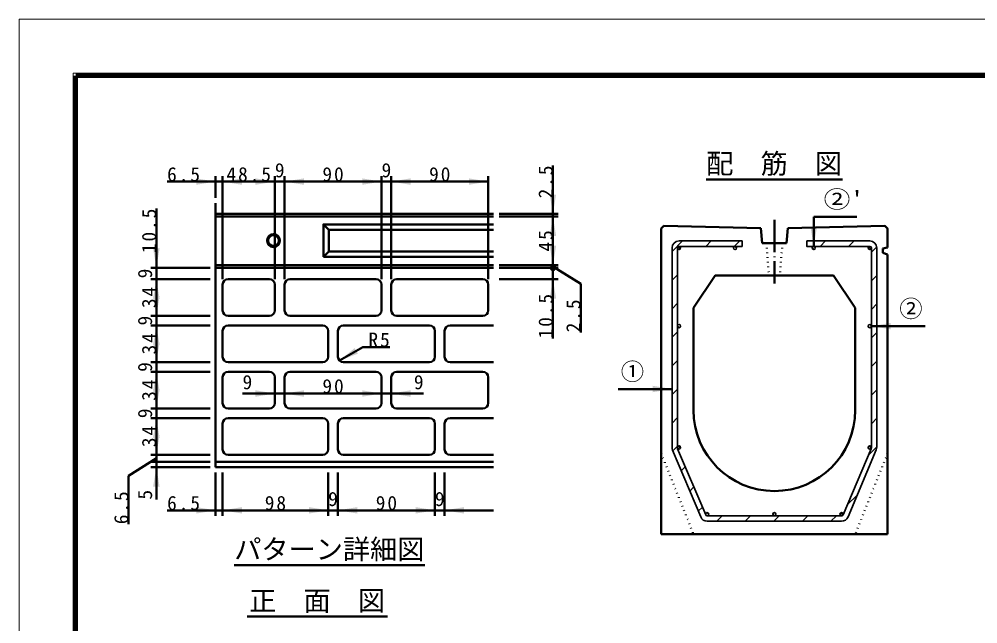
# Model space of a CAD drawing. Units: millimetres, scale not verified, with parts at other scales. Extents: x -2102 to 2102, y -1485 to 1485.
# Drawn here: x -2102 to -323, y 363 to 1485 of the extents above; entities that cross this region are included whole.
import ezdxf
from ezdxf.enums import TextEntityAlignment as Align

# ---------------------------------------------------------------- set-up
doc = ezdxf.new("R2010")
doc.units = ezdxf.units.MM
doc.header["$LTSCALE"] = 5
doc.linetypes.add('DOTTED', pattern=[1.75, 0.25, -1.5])
doc.linetypes.add('LONG_DASHED_DOTTED', pattern=[15.25, 12, -1.5, 0.25, -1.5])
doc.layers.add('0-0_V-nasSTD', color=7, linetype='Continuous', lineweight=35)
doc.layers.add('0-1_0', color=7, linetype='Continuous', lineweight=50)
doc.styles.add('ＭＳ ゴシック', font='')
doc.styles.get('ＭＳ ゴシック').set_extended_font_data('MS Gothic')

msp = doc.modelspace()

# ---------------------------------------------------------------- linework, layer by layer
at = {"layer": '0-0_V-nasSTD', "lineweight": 100}
msp.add_line((-1997.5, 1380), (-1997.5, -1380), dxfattribs=at)
at = {"layer": '0-0_V-nasSTD', "lineweight": 50}
msp.add_line((-627.911, 1118.44), (-627.911, 1063.44), dxfattribs=at)
at = {"layer": '0-0_V-nasSTD'}
for p, q in [((-890.906, 1053.853), (-871.319, 1073.44)), ((-760.906, 1073.44), (-877.906, 1073.44)), ((-828.286, 1063.44), (-818.286, 1073.44)), ((-775.253, 1063.44), (-765.253, 1073.44)), ((-760.906, 1073.44), (-760.906, 1063.44)), ((-640.906, 1073.44), (-523.906, 1073.44)), ((-616.154, 1063.44), (-606.154, 1073.44)), ((-563.121, 1063.44), (-553.121, 1073.44)), ((-890.906, 1060.44), (-890.906, 690.141)), ((-880.906, 1060.44), (-880.906, 688.989)), ((-879.883, 1062.696), (-875.65, 1058.463)), ((-760.906, 1063.44), (-877.906, 1063.44)), ((-773.906, 1063.44), (-774.501, 1063.44)), ((-774.501, 1063.38), (-770.965, 1059.845)), ((-630.826, 1061.127), (-627.219, 1057.52)), ((-526.109, 1062.476), (-521.87, 1058.237)), ((-520.906, 1052.622), (-511.064, 1062.464)), ((-520.906, 1060.44), (-520.906, 688.989)), ((-510.906, 691.059), (-510.906, 1060.44)), ((-890.906, 1000.82), (-880.906, 1010.82)), ((-520.906, 999.589), (-510.906, 1009.589)), ((-890.906, 947.787), (-880.906, 957.787)), ((-520.906, 946.556), (-510.906, 956.556)), ((-880.898, 915.218), (-878.128, 912.448)), ((-876.86, 918.252), (-875.094, 916.486)), ((-526.809, 914.683), (-524.663, 912.537)), ((-523.462, 918.407), (-520.939, 915.884)), ((-890.906, 894.754), (-880.906, 904.754)), ((-520.906, 893.523), (-510.906, 903.523)), ((-890.906, 841.721), (-880.906, 851.721)), ((-520.906, 840.49), (-510.906, 850.49)), ((-890.906, 788.688), (-880.906, 798.688)), ((-520.906, 787.457), (-510.906, 797.457)), ((-890.906, 735.655), (-880.906, 745.655)), ((-520.906, 734.424), (-510.906, 744.424)), ((-889.879, 685.078), (-837.576, 561.377)), ((-889.879, 685.078), (-889.879, 685.078)), ((-889.455, 684.073), (-880.906, 692.622)), ((-828.381, 565.263), (-880.665, 687.812)), ((-880.665, 687.812), (-880.665, 687.812)), ((-879.086, 693.198), (-875.148, 689.26)), ((-573.431, 565.263), (-521.146, 687.812)), ((-511.92, 686.025), (-564.256, 561.406)), ((-526.103, 676.194), (-510.906, 691.391)), ((-525.384, 693.05), (-521.295, 688.961)), ((-511.92, 686.025), (-511.92, 686.025)), ((-873.695, 646.8), (-866.316, 654.179)), ((-857.935, 609.527), (-850.456, 617.006)), ((-565.565, 583.699), (-547.167, 602.097)), ((-842.175, 572.254), (-834.597, 579.832)), ((-826.013, 569.414), (-822.647, 566.049)), ((-837.576, 561.377), (-837.576, 561.377)), ((-828.381, 565.263), (-828.381, 565.263)), ((-828.381, 565.263), (-828.381, 565.263)), ((-825.621, 563.44), (-576.191, 563.44)), ((-825.603, 553.44), (-576.241, 553.44)), ((-807.956, 553.44), (-797.956, 563.44)), ((-754.923, 553.44), (-744.923, 563.44)), ((-703.758, 567.368), (-699.977, 563.587)), ((-701.89, 553.44), (-691.89, 563.44)), ((-700.906, 563.44), (-699.977, 563.44)), ((-648.857, 553.44), (-638.857, 563.44)), ((-595.824, 553.44), (-585.824, 563.44)), ((-577.968, 568.857), (-573.774, 564.663)), ((-573.431, 565.263), (-573.431, 565.263)), ((-564.256, 561.406), (-564.256, 561.406))]:
    msp.add_line(p, q, dxfattribs=at)
at = {"layer": '0-0_V-nasSTD', "lineweight": 18}
for points in [[(-2102.5, -1485), (-2102.5, 1485), (2102.5, 1485), (2102.5, -1485)], [(-2002.5, -1385), (-2002.5, 1385), (2002.5, 1385), (2002.5, -1385)]]:
    msp.add_lwpolyline(points, close=True, dxfattribs=at)
at = {"layer": '0-0_V-nasSTD', "lineweight": 100}
msp.add_lwpolyline([(1997.5, -1380), (1997.5, 1380), (-1997.5, 1380)], dxfattribs=at)
at = {"layer": '0-0_V-nasSTD'}
msp.add_lwpolyline([(-640.906, 1073.44), (-640.906, 1063.44), (-523.906, 1063.44)], dxfattribs=at)
for centre in [(-877.906, 1060.44), (-773.906, 1060.44), (-627.906, 1060.44), (-523.906, 1060.44), (-877.906, 915.44), (-877.906, 690.44), (-523.906, 690.44), (-825.621, 566.44), (-700.906, 566.44), (-576.191, 566.44)]:
    msp.add_circle(centre, 3, dxfattribs=at)
at = {"layer": '0-0_V-nasSTD', "lineweight": 50}
msp.add_circle((-1111.91, 1023.66), 4, dxfattribs=at)
at = {"layer": '0-0_V-nasSTD'}
for centre, radius, start, end in [((-877.906, 1060.44), 13, 90, 180), ((-523.906, 1060.44), 13, 0, 90), ((-877.906, 1060.44), 3, 90, 180), ((-877.906, 1060.44), 3, 131.23207, 180), ((-877.906, 1060.44), 3, 90, 131.23207), ((-523.906, 1060.44), 3, 0, 90), ((-523.906, 1060.44), 3, 0, 90), ((-877.906, 690.141), 13, 180, 202.91963), ((-877.906, 688.989), 3, 180, 203.10504), ((-877.906, 688.989), 3, 180, 203.10504), ((-523.906, 688.989), 3, 336.89496, 0), ((-523.906, 691.059), 13, 337.21925, 0), ((-825.603, 566.44), 13, 202.91963, 270), ((-825.621, 566.44), 3, 203.10504, 270), ((-825.621, 566.44), 3, 203.10504, 270), ((-825.621, 566.44), 3, 203.10504, 270), ((-576.241, 566.44), 13, 270, 337.21925), ((-576.191, 566.44), 3, 270, 336.90127), ((-576.191, 566.44), 3, 270, 336.90127), ((-576.191, 566.44), 3, 270, 323.67738), ((-576.191, 566.44), 3, 323.67738, 336.90127)]:
    msp.add_arc(centre, radius, start, end, dxfattribs=at)
for points in [[(-1773.91, 1177.66), (-1773.91, 1189.66), (-1737.91, 1183.66)], [(-1724.91, 1183.66), (-1688.91, 1177.66), (-1688.91, 1189.66)], [(-1663.91, 1177.66), (-1663.91, 1189.66), (-1627.91, 1183.66)], [(-1609.91, 1183.66), (-1573.91, 1177.66), (-1573.91, 1189.66)], [(-1465.91, 1177.66), (-1465.91, 1189.66), (-1429.91, 1183.66)], [(-1411.91, 1183.66), (-1375.91, 1177.66), (-1375.91, 1189.66)], [(-1267.91, 1177.66), (-1267.91, 1189.66), (-1231.91, 1183.66)], [(-1117.91, 1159.66), (-1111.91, 1123.66), (-1105.91, 1159.66)], [(-1117.91, 1082.66), (-1111.91, 1118.66), (-1105.91, 1082.66)], [(-633.911, 1099.44), (-627.911, 1063.44), (-621.911, 1099.44)], [(-1853.91, 1059.66), (-1847.91, 1023.66), (-1841.91, 1059.66)], [(-1117.91, 1064.66), (-1111.91, 1028.66), (-1105.91, 1064.66)], [(-1853.91, 966.66), (-1847.91, 1002.66), (-1841.91, 966.66)], [(-1117.91, 966.66), (-1111.91, 1002.66), (-1105.91, 966.66)], [(-1853.91, 970.66), (-1847.91, 934.66), (-1841.91, 970.66)], [(-1853.91, 880.66), (-1847.91, 916.66), (-1841.91, 880.66)], [(-520.906, 915.44), (-484.906, 909.44), (-484.906, 921.44)], [(-1853.91, 884.66), (-1847.91, 848.66), (-1841.91, 884.66)], [(-1507.981, 851.589), (-1479.804, 874.785), (-1473.804, 864.392)], [(-1853.91, 794.66), (-1847.91, 830.66), (-1841.91, 794.66)], [(-926.906, 792.792), (-926.906, 804.792), (-890.906, 798.792)], [(-1853.91, 798.66), (-1847.91, 762.66), (-1841.91, 798.66)], [(-1663.91, 784.402), (-1663.91, 796.402), (-1627.91, 790.402)], [(-1609.91, 790.402), (-1573.91, 784.402), (-1573.91, 796.402)], [(-1465.91, 784.402), (-1465.91, 796.402), (-1429.91, 790.402)], [(-1411.91, 790.402), (-1375.91, 784.402), (-1375.91, 796.402)], [(-1853.91, 708.66), (-1847.91, 744.66), (-1841.91, 708.66)], [(-1853.91, 712.66), (-1847.91, 676.66), (-1841.91, 712.66)], [(-1853.91, 617.66), (-1847.91, 653.66), (-1841.91, 617.66)], [(-1773.91, 567.66), (-1773.91, 579.66), (-1737.91, 573.66)], [(-1724.91, 573.66), (-1688.91, 567.66), (-1688.91, 579.66)], [(-1564.91, 567.66), (-1564.91, 579.66), (-1528.91, 573.66)], [(-1510.91, 573.66), (-1474.91, 567.66), (-1474.91, 579.66)], [(-1366.91, 567.66), (-1366.91, 579.66), (-1330.91, 573.66)], [(-1312.91, 573.66), (-1276.91, 567.66), (-1276.91, 579.66)]]:
    msp.add_solid(points, dxfattribs=at)
at = {"layer": '0-1_0'}
for p, q in [((-1111.91, 1213.66), (-1111.91, 1123.66)), ((-1737.91, 1153.66), (-1737.91, 1193.66)), ((-1724.91, 1002.66), (-1724.91, 1193.66)), ((-1627.91, 1002.66), (-1627.91, 1193.66)), ((-1609.91, 1002.66), (-1609.91, 1193.66)), ((-1429.91, 1002.66), (-1429.91, 1193.66)), ((-1411.91, 1002.66), (-1411.91, 1193.66)), ((-1231.91, 1002.66), (-1231.91, 1193.66)), ((-1827.91, 1183.66), (-1737.91, 1183.66)), ((-1737.91, 1183.66), (-1724.91, 1183.66)), ((-1724.91, 1183.66), (-1627.91, 1183.66)), ((-1627.91, 1183.66), (-1609.91, 1183.66)), ((-1609.91, 1183.66), (-1429.91, 1183.66)), ((-1429.91, 1183.66), (-1411.91, 1183.66)), ((-1411.91, 1183.66), (-1231.91, 1183.66)), ((-827.309, 1187.44), (-574.503, 1187.44)), ((-1737.91, 653.66), (-1737.91, 1143.66)), ((-1847.91, 1133.66), (-1847.91, 1023.66)), ((-1221.91, 1123.66), (-1737.91, 1123.66)), ((-1211.91, 1123.66), (-1101.91, 1123.66)), ((-1111.91, 1123.66), (-1111.91, 1118.66)), ((-1221.91, 1118.66), (-1737.91, 1118.66)), ((-1537.91, 1044.16), (-1537.91, 1104.16)), ((-1211.91, 1118.66), (-1101.91, 1118.66)), ((-1111.91, 1028.66), (-1111.91, 1118.66)), ((-627.911, 1118.44), (-547.911, 1118.44)), ((-1527.91, 1054.16), (-1527.91, 1094.16)), ((-1221.91, 1094.16), (-1527.91, 1094.16)), ((-910.906, 529.44), (-910.906, 1096.44)), ((-725.906, 1097.44), (-723.406, 1069.44)), ((-675.906, 1097.44), (-678.406, 1069.44)), ((-723.406, 1069.44), (-678.406, 1069.44)), ((-1527.91, 1054.16), (-1537.91, 1044.16)), ((-1527.91, 1054.16), (-1221.91, 1054.16)), ((-499.906, 1059.44), (-490.906, 1061.455)), ((-499.906, 1051.44), (-499.906, 1059.44)), ((-499.906, 1051.44), (-490.906, 1048.082)), ((-1221.91, 1044.16), (-1537.91, 1044.16)), ((-490.906, 529.44), (-490.906, 1048.082)), ((-1747.91, 1023.66), (-1857.91, 1023.66)), ((-1847.91, 1002.66), (-1847.91, 1023.66)), ((-1221.91, 1028.66), (-1737.91, 1028.66)), ((-1221.91, 1023.66), (-1737.91, 1023.66)), ((-1211.91, 1028.66), (-1101.91, 1028.66)), ((-1211.91, 1023.66), (-1101.91, 1023.66)), ((-1111.91, 1023.66), (-1111.91, 1028.66)), ((-1060.375, 993.943), (-1111.91, 1026.16)), ((-1111.91, 1002.66), (-1111.91, 1023.66)), ((-1747.91, 1002.66), (-1857.91, 1002.66)), ((-1847.91, 934.66), (-1847.91, 1002.66)), ((-1637.91, 1002.66), (-1714.91, 1002.66)), ((-1599.91, 1002.66), (-1439.91, 1002.66)), ((-1401.91, 1002.66), (-1241.91, 1002.66)), ((-1211.91, 1002.66), (-1101.91, 1002.66)), ((-1111.91, 892.66), (-1111.91, 1002.66)), ((-810.906, 1009.44), (-850.906, 949.44)), ((-810.906, 1009.44), (-590.906, 1009.44)), ((-590.906, 1009.44), (-550.906, 949.44)), ((-1724.91, 992.66), (-1724.91, 944.66)), ((-1627.91, 944.66), (-1627.91, 992.66)), ((-1609.91, 992.66), (-1609.91, 944.66)), ((-1429.91, 944.66), (-1429.91, 992.66)), ((-1411.91, 992.66), (-1411.91, 944.66)), ((-1231.91, 992.66), (-1231.91, 944.66)), ((-1060.375, 903.943), (-1060.375, 993.943)), ((-850.906, 949.44), (-850.906, 759.44)), ((-550.906, 949.44), (-550.906, 759.44)), ((-1747.91, 934.66), (-1857.91, 934.66)), ((-1847.91, 916.66), (-1847.91, 934.66)), ((-1714.91, 934.66), (-1637.91, 934.66)), ((-1599.91, 934.66), (-1439.91, 934.66)), ((-1241.91, 934.66), (-1401.91, 934.66)), ((-1747.91, 916.66), (-1857.91, 916.66)), ((-1847.91, 848.66), (-1847.91, 916.66)), ((-1714.91, 916.66), (-1538.91, 916.66)), ((-1340.91, 916.66), (-1500.91, 916.66)), ((-1302.91, 916.66), (-1221.91, 916.66)), ((-420.906, 915.44), (-520.906, 915.44)), ((-1724.91, 858.66), (-1724.91, 906.66)), ((-1528.91, 858.66), (-1528.91, 906.66)), ((-1510.91, 858.66), (-1510.91, 906.66)), ((-1330.91, 858.66), (-1330.91, 906.66)), ((-1312.91, 858.66), (-1312.91, 906.66)), ((-1464.68, 876.589), (-1507.981, 851.589)), ((-1414.68, 876.589), (-1464.68, 876.589)), ((-1747.91, 848.66), (-1857.91, 848.66)), ((-1847.91, 830.66), (-1847.91, 848.66)), ((-1714.91, 848.66), (-1538.91, 848.66)), ((-1500.91, 848.66), (-1340.91, 848.66)), ((-1302.91, 848.66), (-1221.91, 848.66)), ((-1747.91, 830.66), (-1857.91, 830.66)), ((-1847.91, 762.66), (-1847.91, 830.66)), ((-1724.91, 820.66), (-1724.91, 772.66)), ((-1637.91, 830.66), (-1714.91, 830.66)), ((-1627.91, 772.66), (-1627.91, 820.66)), ((-1609.91, 820.66), (-1609.91, 772.66)), ((-1599.91, 830.66), (-1439.91, 830.66)), ((-1429.91, 772.66), (-1429.91, 820.66)), ((-1411.91, 820.66), (-1411.91, 772.66)), ((-1401.91, 830.66), (-1241.91, 830.66)), ((-1231.91, 820.66), (-1231.91, 772.66)), ((-1687.91, 790.402), (-1627.91, 790.402)), ((-1627.91, 790.402), (-1609.91, 790.402)), ((-1609.91, 790.402), (-1429.91, 790.402)), ((-1429.91, 790.402), (-1411.91, 790.402)), ((-1351.91, 790.402), (-1411.91, 790.402)), ((-990.906, 798.792), (-890.906, 798.792)), ((-1747.91, 762.66), (-1857.91, 762.66)), ((-1847.91, 744.66), (-1847.91, 762.66)), ((-1714.91, 762.66), (-1637.91, 762.66)), ((-1599.91, 762.66), (-1439.91, 762.66)), ((-1241.91, 762.66), (-1401.91, 762.66)), ((-1747.91, 744.66), (-1857.91, 744.66)), ((-1724.91, 686.66), (-1724.91, 734.66)), ((-1714.91, 744.66), (-1538.91, 744.66)), ((-1528.91, 686.66), (-1528.91, 734.66)), ((-1510.91, 686.66), (-1510.91, 734.66)), ((-1340.91, 744.66), (-1500.91, 744.66)), ((-1330.91, 686.66), (-1330.91, 734.66)), ((-1312.91, 686.66), (-1312.91, 734.66)), ((-1302.91, 744.66), (-1221.91, 744.66)), ((-1747.91, 676.66), (-1857.91, 676.66)), ((-1714.91, 676.66), (-1538.91, 676.66)), ((-1500.91, 676.66), (-1340.91, 676.66)), ((-1302.91, 676.66), (-1221.91, 676.66)), ((-1899.446, 637.943), (-1847.91, 670.16)), ((-1747.91, 663.66), (-1857.91, 663.66)), ((-1847.91, 653.66), (-1847.91, 663.66)), ((-1221.91, 663.66), (-1737.91, 663.66)), ((-1747.91, 653.66), (-1857.91, 653.66)), ((-1847.91, 593.66), (-1847.91, 653.66)), ((-1737.91, 653.66), (-1221.91, 653.66)), ((-1737.91, 643.66), (-1737.91, 563.66)), ((-1724.91, 643.66), (-1724.91, 563.66)), ((-1528.91, 643.66), (-1528.91, 563.66)), ((-1510.91, 643.66), (-1510.91, 563.66)), ((-1330.91, 643.66), (-1330.91, 563.66)), ((-1312.91, 643.66), (-1312.91, 563.66)), ((-1899.446, 547.943), (-1899.446, 637.943)), ((-1827.91, 573.66), (-1737.91, 573.66)), ((-1737.91, 573.66), (-1724.91, 573.66)), ((-1724.91, 573.66), (-1528.91, 573.66)), ((-1528.91, 573.66), (-1510.91, 573.66)), ((-1510.91, 573.66), (-1330.91, 573.66)), ((-1330.91, 573.66), (-1312.91, 573.66)), ((-1312.91, 573.66), (-1221.91, 573.66)), ((-910.906, 529.44), (-490.906, 529.44)), ((-1703.365, 471.897), (-1349.355, 471.897)), ((-1679.506, 376.38), (-1418.699, 376.38))]:
    msp.add_line(p, q, dxfattribs=at)
at = {"layer": '0-1_0', "linetype": 'LONG_DASHED_DOTTED'}
msp.add_line((-700.906, 1112.44), (-700.906, 994.44), dxfattribs=at)
at = {"layer": '0-1_0', "linetype": 'DOTTED'}
for p, q in [((-715.906, 1069.44), (-710.906, 1009.44)), ((-685.906, 1069.44), (-690.906, 1009.44)), ((-910.906, 679.44), (-850.906, 529.44)), ((-490.906, 679.44), (-550.906, 529.44))]:
    msp.add_line(p, q, dxfattribs=at)
at = {"layer": '0-1_0'}
for points in [[(-1527.91, 1094.16), (-1537.91, 1104.16), (-1221.91, 1104.16)], [(-725.906, 1097.44), (-905.906, 1101.44), (-910.906, 1096.44)], [(-675.906, 1097.44), (-495.906, 1101.44), (-490.906, 1096.44), (-490.906, 1061.455)], [(-1847.91, 663.66), (-1847.91, 676.66), (-1847.91, 744.66)]]:
    msp.add_lwpolyline(points, dxfattribs=at)
for radius in [12, 10]:
    msp.add_circle((-1630.51, 1074.16), radius, dxfattribs=at)
at = {"layer": '0-1_0', "lineweight": 35}
for centre in [(-877.906, 915.44), (-523.906, 915.44)]:
    msp.add_circle(centre, 3, dxfattribs=at)
at = {"layer": '0-1_0'}
for centre, radius, start, end in [((-1714.91, 992.66), 10, 90, 180), ((-1637.91, 992.66), 10, 0, 90), ((-1599.91, 992.66), 10, 90, 180), ((-1439.91, 992.66), 10, 0, 90), ((-1401.91, 992.66), 10, 90, 180), ((-1241.91, 992.66), 10, 0, 90), ((-1714.91, 944.66), 10, 180, 270), ((-1637.91, 944.66), 10, 270, 0), ((-1599.91, 944.66), 10, 180, 270), ((-1439.91, 944.66), 10, 270, 0), ((-1401.91, 944.66), 10, 180, 270), ((-1241.91, 944.66), 10, 270, 0), ((-1714.91, 906.66), 10, 90, 180), ((-1538.91, 906.66), 10, 0, 90), ((-1500.91, 906.66), 10, 90, 180), ((-1340.91, 906.66), 10, 0, 90), ((-1302.91, 906.66), 10, 90, 180), ((-1714.91, 858.66), 10, 180, 270), ((-1538.91, 858.66), 10, 270, 0), ((-1500.91, 858.66), 10, 180, 270), ((-1340.91, 858.66), 10, 270, 0), ((-1302.91, 858.66), 10, 180, 270), ((-1714.91, 820.66), 10, 90, 180), ((-1637.91, 820.66), 10, 0, 90), ((-1599.91, 820.66), 10, 90, 180), ((-1439.91, 820.66), 10, 0, 90), ((-1401.91, 820.66), 10, 90, 180), ((-1241.91, 820.66), 10, 0, 90), ((-1714.91, 772.66), 10, 180, 270), ((-1637.91, 772.66), 10, 270, 0), ((-1599.91, 772.66), 10, 180, 270), ((-1439.91, 772.66), 10, 270, 0), ((-1401.91, 772.66), 10, 180, 270), ((-1241.91, 772.66), 10, 270, 0), ((-700.906, 759.44), 150, 180, 270), ((-700.906, 759.44), 150, 270, 0), ((-1714.91, 734.66), 10, 90, 180), ((-1538.91, 734.66), 10, 0, 90), ((-1500.91, 734.66), 10, 90, 180), ((-1340.91, 734.66), 10, 0, 90), ((-1302.91, 734.66), 10, 90, 180), ((-1714.91, 686.66), 10, 180, 270), ((-1538.91, 686.66), 10, 270, 0), ((-1500.91, 686.66), 10, 180, 270), ((-1340.91, 686.66), 10, 270, 0), ((-1302.91, 686.66), 10, 180, 270)]:
    msp.add_arc(centre, radius, start, end, dxfattribs=at)

# ---------------------------------------------------------------- texts
at = {"layer": '0-0_V-nasSTD', "style": 'ＭＳ ゴシック'}
for s, height, p in [('配\u3000筋\u3000図', 36.95, (-827.309, 1187.44)), ('9', 26.39, (-1627.91, 1183.66)), ('9', 26.39, (-1429.91, 1183.66)), ('②', 31.67, (-469.106, 922.44)), ('①', 31.67, (-985.906, 805.792)), ('9', 26.39, (-1687.91, 790.402)), ('9', 26.39, (-1369.91, 790.402)), ('9', 26.39, (-1528.91, 573.66)), ('9', 26.39, (-1330.91, 573.66)), ('パターン詳細図', 36.95, (-1703.365, 471.897)), ('正\u3000面\u3000図', 36.95, (-1675.506, 376.38))]:
    msp.add_text(s, height=height, dxfattribs=at).set_placement(p, align=Align.BOTTOM_LEFT)
at = {"layer": '0-0_V-nasSTD', "style": 'ＭＳ ゴシック', "width": 1.15}
msp.add_text("②'", height=31.67, dxfattribs=at).set_placement((-609.511, 1125.44), align=Align.BOTTOM_LEFT)
at = {"layer": '0-0_V-nasSTD', "style": 'ＭＳ ゴシック'}
for s, p in [('9', (-1847.91, 1004.16)), ('9', (-1847.91, 916.66)), ('9', (-1847.91, 830.66)), ('9', (-1847.91, 744.66)), ('5', (-1847.91, 593.66))]:
    msp.add_text(s, height=26.39, rotation=90, dxfattribs=at).set_placement(p, align=Align.BOTTOM_LEFT)
at = {"layer": '0-0_V-nasSTD', "char_height": 26.39, "attachment_point": 7, "style": 'ＭＳ ゴシック'}
for s, insert in [('\\T1.2;6.5', (-1827.91, 1183.66)), ('\\T1.2;48.5', (-1717.81, 1183.66)), ('\\T1.2;90', (-1539.71, 1183.66)), ('\\T1.2;90', (-1341.71, 1183.66)), ('\\T1.2;R5', (-1454.28, 876.589)), ('\\T1.2;90', (-1539.71, 790.402)), ('\\T1.2;6.5', (-1827.91, 573.66)), ('\\T1.2;98', (-1646.71, 573.66)), ('\\T1.2;90', (-1440.71, 573.66))]:
    msp.add_mtext(s, dxfattribs=dict(at, insert=insert))
at = {"layer": '0-0_V-nasSTD', "char_height": 26.39, "attachment_point": 7, "rotation": 90, "style": 'ＭＳ ゴシック'}
for s, insert in [('\\T1.2;2.5', (-1111.91, 1152.46)), ('\\T1.2;10.5', (-1847.91, 1050.86)), ('\\T1.2;45', (-1111.91, 1053.86)), ('\\T1.2;34', (-1847.91, 948.86)), ('\\T1.2;10.5', (-1111.91, 892.66)), ('\\T1.2;2.5', (-1060.375, 903.943)), ('\\T1.2;34', (-1847.91, 862.86)), ('\\T1.2;34', (-1847.91, 776.86)), ('\\T1.2;34', (-1847.91, 690.86)), ('\\T1.2;6.5', (-1899.446, 547.943))]:
    msp.add_mtext(s, dxfattribs=dict(at, insert=insert))

doc.saveas('drawing.dxf')
